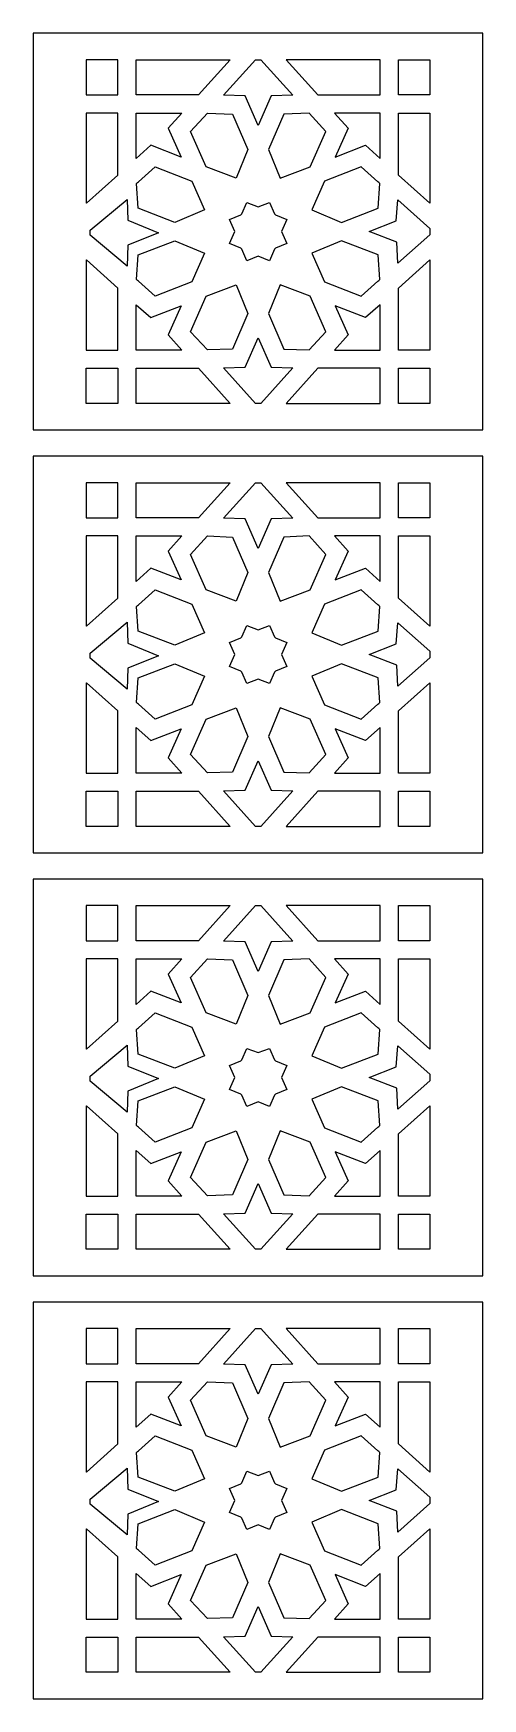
# Model space of a CAD drawing. Extents: x 48 to 1312, y 41 to 2271.
# Drawn here: x 48 to 218, y 1641 to 2271 of the extents above; entities that cross this region are included whole.
import ezdxf

# ---------------------------------------------------------------- set-up
doc = ezdxf.new("R2010")
doc.units = 0
doc.layers.add('IMPORTER_-_57', color=18, linetype='CONTINUOUS')
doc.layers.add('LAYER_1', color=18, linetype='CONTINUOUS')

msp = doc.modelspace()

# ---------------------------------------------------------------- linework, layer by layer
at = {"layer": 'IMPORTER_-_57'}
for points in [[(121.98, 2260.75), (110, 2247.45), (86.45, 2247.45), (86.45, 2260.75)], [(132.57, 2260.75), (133.54, 2260.75), (145.67, 2247.32), (137.45, 2247.05), (132.57, 2235.9), (127.69, 2247.05), (119.47, 2247.32), (131.59, 2260.75)], [(143.16, 2260.75), (155.14, 2247.45), (178.69, 2247.45), (178.69, 2260.75)], [(197.5, 2247.45), (185.66, 2247.45), (185.66, 2260.75), (197.5, 2260.75)], [(86.45, 2240.6), (103.73, 2240.6), (98.57, 2234.83), (103.45, 2223.95), (92.02, 2228.38), (86.45, 2223.41)], [(112.92, 2220.19), (106.93, 2233.62), (113.34, 2240.6), (122.82, 2240.2), (128.67, 2226.77), (124.21, 2215.89)], [(152.22, 2220.19), (158.21, 2233.62), (151.8, 2240.6), (142.32, 2240.2), (136.47, 2226.77), (140.93, 2215.89)], [(178.69, 2240.6), (161.41, 2240.6), (166.57, 2234.83), (161.69, 2223.95), (173.12, 2228.38), (178.69, 2223.41)], [(197.5, 2206.49), (185.66, 2217.1), (185.66, 2240.6), (197.5, 2240.6)], [(93.55, 2220.19), (107.49, 2214.82), (112.23, 2203.94), (101.08, 2199.24), (87.15, 2204.61), (86.59, 2213.88), (86.87, 2214.28), (87.28, 2214.55)], [(171.58, 2220.19), (157.65, 2214.82), (152.91, 2203.94), (164.06, 2199.24), (177.99, 2204.61), (178.55, 2213.88), (178.27, 2214.28), (177.85, 2214.55)], [(69.04, 2195.31), (69.04, 2196.25), (82.98, 2207.93), (83.26, 2200.01), (94.82, 2195.31), (83.26, 2190.61), (82.98, 2182.68), (69.04, 2194.37)], [(132.57, 2205.15), (136.89, 2206.76), (138.7, 2202.46), (139.12, 2202.06), (143.44, 2200.31), (141.35, 2195.75), (143.44, 2191.18), (139.12, 2189.44), (138.7, 2189.03), (136.89, 2184.74), (132.57, 2186.48), (128.25, 2184.74), (126.44, 2189.03), (126.02, 2189.44), (121.7, 2191.18), (123.79, 2195.75), (121.7, 2200.31), (126.02, 2202.06), (126.44, 2202.46), (128.25, 2206.76)], [(132.57, 2205.15), (136.89, 2206.76), (138.7, 2202.46), (139.12, 2202.06), (143.44, 2200.31), (141.35, 2195.75), (143.44, 2191.18), (139.12, 2189.44), (138.7, 2189.03), (136.89, 2184.74), (132.57, 2186.48), (128.25, 2184.74), (126.44, 2189.03), (126.02, 2189.44), (121.7, 2191.18), (123.79, 2195.75), (121.7, 2200.31), (126.02, 2202.06), (126.44, 2202.46), (128.25, 2206.76)], [(197.5, 2194.54), (185.38, 2183.8), (184.96, 2191.72), (174.51, 2195.75), (184.82, 2199.78), (185.38, 2207.7), (197.5, 2196.96)], [(87.28, 2176.95), (86.87, 2177.22), (86.59, 2177.62), (87.15, 2186.89), (101.08, 2192.26), (112.23, 2187.56), (107.49, 2176.68), (93.55, 2171.31)], [(177.85, 2176.95), (178.27, 2177.22), (178.55, 2177.62), (177.99, 2186.89), (164.06, 2192.26), (152.91, 2187.56), (157.65, 2176.68), (171.58, 2171.31)], [(197.5, 2150.89), (185.66, 2150.89), (185.66, 2174.4), (197.5, 2185)], [(112.92, 2171.31), (124.21, 2175.6), (128.67, 2164.73), (122.82, 2151.3), (113.34, 2151.03), (106.93, 2157.88)], [(152.22, 2171.31), (140.93, 2175.6), (136.47, 2164.73), (142.32, 2151.3), (151.8, 2151.03), (158.21, 2157.88)], [(86.45, 2150.89), (86.45, 2168.08), (92.02, 2163.25), (103.45, 2167.68), (98.57, 2156.67), (103.73, 2150.89)], [(178.69, 2150.89), (178.69, 2168.08), (173.12, 2163.25), (161.69, 2167.68), (166.57, 2156.67), (161.41, 2150.89)], [(132.57, 2155.59), (137.45, 2144.45), (145.67, 2144.18), (133.54, 2130.75), (132.57, 2130.75), (131.59, 2130.75), (119.47, 2144.18), (127.69, 2144.45)], [(86.45, 2144.04), (110, 2144.04), (121.98, 2130.75), (86.45, 2130.75)], [(178.69, 2144.04), (155.14, 2144.04), (143.16, 2130.75), (178.69, 2130.75)], [(197.5, 2130.75), (185.66, 2130.75), (185.66, 2144.04), (197.5, 2144.04)], [(121.98, 2100.75), (110, 2087.45), (86.45, 2087.45), (86.45, 2100.75)], [(132.57, 2100.75), (133.54, 2100.75), (145.67, 2087.32), (137.45, 2087.05), (132.57, 2075.9), (127.69, 2087.05), (119.47, 2087.32), (131.59, 2100.75)], [(143.16, 2100.75), (155.14, 2087.45), (178.69, 2087.45), (178.69, 2100.75)], [(197.5, 2087.45), (185.66, 2087.45), (185.66, 2100.75), (197.5, 2100.75)], [(86.45, 2080.6), (103.73, 2080.6), (98.57, 2074.83), (103.45, 2063.95), (92.02, 2068.38), (86.45, 2063.41)], [(112.92, 2060.19), (106.93, 2073.62), (113.34, 2080.6), (122.82, 2080.2), (128.67, 2066.77), (124.21, 2055.89)], [(152.22, 2060.19), (158.21, 2073.62), (151.8, 2080.6), (142.32, 2080.2), (136.47, 2066.77), (140.93, 2055.89)], [(178.69, 2080.6), (161.41, 2080.6), (166.57, 2074.83), (161.69, 2063.95), (173.12, 2068.38), (178.69, 2063.41)], [(197.5, 2046.49), (185.66, 2057.1), (185.66, 2080.6), (197.5, 2080.6)], [(93.55, 2060.19), (107.49, 2054.82), (112.23, 2043.94), (101.08, 2039.24), (87.15, 2044.61), (86.59, 2053.88), (86.87, 2054.28), (87.28, 2054.55)], [(171.58, 2060.19), (157.65, 2054.82), (152.91, 2043.94), (164.06, 2039.24), (177.99, 2044.61), (178.55, 2053.88), (178.27, 2054.28), (177.85, 2054.55)], [(69.04, 2035.31), (69.04, 2036.25), (82.98, 2047.93), (83.26, 2040.01), (94.82, 2035.31), (83.26, 2030.61), (82.98, 2022.68), (69.04, 2034.37)], [(197.5, 2034.54), (185.38, 2023.8), (184.96, 2031.72), (174.51, 2035.75), (184.82, 2039.78), (185.38, 2047.7), (197.5, 2036.96)], [(132.57, 2045.15), (136.89, 2046.76), (138.7, 2042.46), (139.12, 2042.06), (143.44, 2040.31), (141.35, 2035.75), (143.44, 2031.18), (139.12, 2029.44), (138.7, 2029.03), (136.89, 2024.74), (132.57, 2026.48), (128.25, 2024.74), (126.44, 2029.03), (126.02, 2029.44), (121.7, 2031.18), (123.79, 2035.75), (121.7, 2040.31), (126.02, 2042.06), (126.44, 2042.46), (128.25, 2046.76)], [(132.57, 2045.15), (136.89, 2046.76), (138.7, 2042.46), (139.12, 2042.06), (143.44, 2040.31), (141.35, 2035.75), (143.44, 2031.18), (139.12, 2029.44), (138.7, 2029.03), (136.89, 2024.74), (132.57, 2026.48), (128.25, 2024.74), (126.44, 2029.03), (126.02, 2029.44), (121.7, 2031.18), (123.79, 2035.75), (121.7, 2040.31), (126.02, 2042.06), (126.44, 2042.46), (128.25, 2046.76)], [(87.28, 2016.95), (86.87, 2017.22), (86.59, 2017.62), (87.15, 2026.89), (101.08, 2032.26), (112.23, 2027.56), (107.49, 2016.68), (93.55, 2011.31)], [(177.85, 2016.95), (178.27, 2017.22), (178.55, 2017.62), (177.99, 2026.89), (164.06, 2032.26), (152.91, 2027.56), (157.65, 2016.68), (171.58, 2011.31)], [(197.5, 1990.89), (185.66, 1990.89), (185.66, 2014.4), (197.5, 2025)], [(112.92, 2011.31), (124.21, 2015.6), (128.67, 2004.73), (122.82, 1991.3), (113.34, 1991.03), (106.93, 1997.88)], [(152.22, 2011.31), (140.93, 2015.6), (136.47, 2004.73), (142.32, 1991.3), (151.8, 1991.03), (158.21, 1997.88)], [(86.45, 1990.89), (86.45, 2008.08), (92.02, 2003.25), (103.45, 2007.68), (98.57, 1996.67), (103.73, 1990.89)], [(178.69, 1990.89), (178.69, 2008.08), (173.12, 2003.25), (161.69, 2007.68), (166.57, 1996.67), (161.41, 1990.89)], [(132.57, 1995.59), (137.45, 1984.45), (145.67, 1984.18), (133.54, 1970.75), (132.57, 1970.75), (131.59, 1970.75), (119.47, 1984.18), (127.69, 1984.45)], [(86.45, 1984.04), (110, 1984.04), (121.98, 1970.75), (86.45, 1970.75)], [(178.69, 1984.04), (155.14, 1984.04), (143.16, 1970.75), (178.69, 1970.75)], [(197.5, 1970.75), (185.66, 1970.75), (185.66, 1984.04), (197.5, 1984.04)], [(121.98, 1940.75), (110, 1927.45), (86.45, 1927.45), (86.45, 1940.75)], [(132.57, 1940.75), (133.54, 1940.75), (145.67, 1927.32), (137.45, 1927.05), (132.57, 1915.9), (127.69, 1927.05), (119.47, 1927.32), (131.59, 1940.75)], [(143.16, 1940.75), (155.14, 1927.45), (178.69, 1927.45), (178.69, 1940.75)], [(197.5, 1927.45), (185.66, 1927.45), (185.66, 1940.75), (197.5, 1940.75)], [(86.45, 1920.6), (103.73, 1920.6), (98.57, 1914.83), (103.45, 1903.95), (92.02, 1908.38), (86.45, 1903.41)], [(112.92, 1900.19), (106.93, 1913.62), (113.34, 1920.6), (122.82, 1920.2), (128.67, 1906.77), (124.21, 1895.89)], [(152.22, 1900.19), (158.21, 1913.62), (151.8, 1920.6), (142.32, 1920.2), (136.47, 1906.77), (140.93, 1895.89)], [(178.69, 1920.6), (161.41, 1920.6), (166.57, 1914.83), (161.69, 1903.95), (173.12, 1908.38), (178.69, 1903.41)], [(197.5, 1886.49), (185.66, 1897.1), (185.66, 1920.6), (197.5, 1920.6)], [(93.55, 1900.19), (107.49, 1894.82), (112.23, 1883.94), (101.08, 1879.24), (87.15, 1884.61), (86.59, 1893.88), (86.87, 1894.28), (87.28, 1894.55)], [(171.58, 1900.19), (157.65, 1894.82), (152.91, 1883.94), (164.06, 1879.24), (177.99, 1884.61), (178.55, 1893.88), (178.27, 1894.28), (177.85, 1894.55)], [(69.04, 1875.31), (69.04, 1876.25), (82.98, 1887.93), (83.26, 1880.01), (94.82, 1875.31), (83.26, 1870.61), (82.98, 1862.68), (69.04, 1874.37)], [(132.57, 1885.15), (136.89, 1886.76), (138.7, 1882.46), (139.12, 1882.06), (143.44, 1880.31), (141.35, 1875.75), (143.44, 1871.18), (139.12, 1869.44), (138.7, 1869.03), (136.89, 1864.74), (132.57, 1866.48), (128.25, 1864.74), (126.44, 1869.03), (126.02, 1869.44), (121.7, 1871.18), (123.79, 1875.75), (121.7, 1880.31), (126.02, 1882.06), (126.44, 1882.46), (128.25, 1886.76)], [(132.57, 1885.15), (136.89, 1886.76), (138.7, 1882.46), (139.12, 1882.06), (143.44, 1880.31), (141.35, 1875.75), (143.44, 1871.18), (139.12, 1869.44), (138.7, 1869.03), (136.89, 1864.74), (132.57, 1866.48), (128.25, 1864.74), (126.44, 1869.03), (126.02, 1869.44), (121.7, 1871.18), (123.79, 1875.75), (121.7, 1880.31), (126.02, 1882.06), (126.44, 1882.46), (128.25, 1886.76)], [(197.5, 1874.54), (185.38, 1863.8), (184.96, 1871.72), (174.51, 1875.75), (184.82, 1879.78), (185.38, 1887.7), (197.5, 1876.96)], [(87.28, 1856.95), (86.87, 1857.22), (86.59, 1857.62), (87.15, 1866.89), (101.08, 1872.26), (112.23, 1867.56), (107.49, 1856.68), (93.55, 1851.31)], [(177.85, 1856.95), (178.27, 1857.22), (178.55, 1857.62), (177.99, 1866.89), (164.06, 1872.26), (152.91, 1867.56), (157.65, 1856.68), (171.58, 1851.31)], [(197.5, 1830.89), (185.66, 1830.89), (185.66, 1854.4), (197.5, 1865)], [(112.92, 1851.31), (124.21, 1855.6), (128.67, 1844.73), (122.82, 1831.3), (113.34, 1831.03), (106.93, 1837.88)], [(152.22, 1851.31), (140.93, 1855.6), (136.47, 1844.73), (142.32, 1831.3), (151.8, 1831.03), (158.21, 1837.88)], [(86.45, 1830.89), (86.45, 1848.08), (92.02, 1843.25), (103.45, 1847.68), (98.57, 1836.67), (103.73, 1830.89)], [(178.69, 1830.89), (178.69, 1848.08), (173.12, 1843.25), (161.69, 1847.68), (166.57, 1836.67), (161.41, 1830.89)], [(132.57, 1835.59), (137.45, 1824.45), (145.67, 1824.18), (133.54, 1810.75), (132.57, 1810.75), (131.59, 1810.75), (119.47, 1824.18), (127.69, 1824.45)], [(86.45, 1824.04), (110, 1824.04), (121.98, 1810.75), (86.45, 1810.75)], [(178.69, 1824.04), (155.14, 1824.04), (143.16, 1810.75), (178.69, 1810.75)], [(197.5, 1810.75), (185.66, 1810.75), (185.66, 1824.04), (197.5, 1824.04)], [(121.98, 1780.75), (110, 1767.45), (86.45, 1767.45), (86.45, 1780.75)], [(132.57, 1780.75), (133.54, 1780.75), (145.67, 1767.32), (137.45, 1767.05), (132.57, 1755.9), (127.69, 1767.05), (119.47, 1767.32), (131.59, 1780.75)], [(143.16, 1780.75), (155.14, 1767.45), (178.69, 1767.45), (178.69, 1780.75)], [(197.5, 1767.45), (185.66, 1767.45), (185.66, 1780.75), (197.5, 1780.75)], [(86.45, 1760.6), (103.73, 1760.6), (98.57, 1754.83), (103.45, 1743.95), (92.02, 1748.38), (86.45, 1743.41)], [(112.92, 1740.19), (106.93, 1753.62), (113.34, 1760.6), (122.82, 1760.2), (128.67, 1746.77), (124.21, 1735.89)], [(152.22, 1740.19), (158.21, 1753.62), (151.8, 1760.6), (142.32, 1760.2), (136.47, 1746.77), (140.93, 1735.89)], [(178.69, 1760.6), (161.41, 1760.6), (166.57, 1754.83), (161.69, 1743.95), (173.12, 1748.38), (178.69, 1743.41)], [(197.5, 1726.49), (185.66, 1737.1), (185.66, 1760.6), (197.5, 1760.6)], [(93.55, 1740.19), (107.49, 1734.82), (112.23, 1723.94), (101.08, 1719.24), (87.15, 1724.61), (86.59, 1733.88), (86.87, 1734.28), (87.28, 1734.55)], [(171.58, 1740.19), (157.65, 1734.82), (152.91, 1723.94), (164.06, 1719.24), (177.99, 1724.61), (178.55, 1733.88), (178.27, 1734.28), (177.85, 1734.55)], [(69.04, 1715.31), (69.04, 1716.25), (82.98, 1727.93), (83.26, 1720.01), (94.82, 1715.31), (83.26, 1710.61), (82.98, 1702.68), (69.04, 1714.37)], [(132.57, 1725.15), (136.89, 1726.76), (138.7, 1722.46), (139.12, 1722.06), (143.44, 1720.31), (141.35, 1715.75), (143.44, 1711.18), (139.12, 1709.44), (138.7, 1709.03), (136.89, 1704.74), (132.57, 1706.48), (128.25, 1704.74), (126.44, 1709.03), (126.02, 1709.44), (121.7, 1711.18), (123.79, 1715.75), (121.7, 1720.31), (126.02, 1722.06), (126.44, 1722.46), (128.25, 1726.76)], [(132.57, 1725.15), (136.89, 1726.76), (138.7, 1722.46), (139.12, 1722.06), (143.44, 1720.31), (141.35, 1715.75), (143.44, 1711.18), (139.12, 1709.44), (138.7, 1709.03), (136.89, 1704.74), (132.57, 1706.48), (128.25, 1704.74), (126.44, 1709.03), (126.02, 1709.44), (121.7, 1711.18), (123.79, 1715.75), (121.7, 1720.31), (126.02, 1722.06), (126.44, 1722.46), (128.25, 1726.76)], [(197.5, 1714.54), (185.38, 1703.8), (184.96, 1711.72), (174.51, 1715.75), (184.82, 1719.78), (185.38, 1727.7), (197.5, 1716.96)], [(87.28, 1696.95), (86.87, 1697.22), (86.59, 1697.62), (87.15, 1706.89), (101.08, 1712.26), (112.23, 1707.56), (107.49, 1696.68), (93.55, 1691.31)], [(177.85, 1696.95), (178.27, 1697.22), (178.55, 1697.62), (177.99, 1706.89), (164.06, 1712.26), (152.91, 1707.56), (157.65, 1696.68), (171.58, 1691.31)], [(197.5, 1670.89), (185.66, 1670.89), (185.66, 1694.4), (197.5, 1705)], [(112.92, 1691.31), (124.21, 1695.6), (128.67, 1684.73), (122.82, 1671.3), (113.34, 1671.03), (106.93, 1677.88)], [(152.22, 1691.31), (140.93, 1695.6), (136.47, 1684.73), (142.32, 1671.3), (151.8, 1671.03), (158.21, 1677.88)], [(86.45, 1670.89), (86.45, 1688.08), (92.02, 1683.25), (103.45, 1687.68), (98.57, 1676.67), (103.73, 1670.89)], [(178.69, 1670.89), (178.69, 1688.08), (173.12, 1683.25), (161.69, 1687.68), (166.57, 1676.67), (161.41, 1670.89)], [(132.57, 1675.59), (137.45, 1664.45), (145.67, 1664.18), (133.54, 1650.75), (132.57, 1650.75), (131.59, 1650.75), (119.47, 1664.18), (127.69, 1664.45)], [(86.45, 1664.04), (110, 1664.04), (121.98, 1650.75), (86.45, 1650.75)], [(178.69, 1664.04), (155.14, 1664.04), (143.16, 1650.75), (178.69, 1650.75)], [(197.5, 1650.75), (185.66, 1650.75), (185.66, 1664.04), (197.5, 1664.04)]]:
    msp.add_lwpolyline(points, close=True, dxfattribs=at)
at = {"layer": 'LAYER_1'}
for points in [[(47.5, 2120.75), (217.5, 2120.75), (217.5, 2270.75), (47.5, 2270.75)], [(67.5, 2260.75), (67.5, 2247.45), (67.64, 2247.45), (79.48, 2247.45), (79.48, 2260.75), (67.64, 2260.75)], [(67.5, 2240.6), (67.5, 2206.62), (67.64, 2206.49), (79.48, 2217.1), (79.48, 2240.6), (67.64, 2240.6)], [(67.5, 2184.88), (67.5, 2150.89), (67.64, 2150.89), (79.48, 2150.89), (79.48, 2174.4), (67.64, 2185)], [(67.5, 2144.04), (67.64, 2144.04), (79.48, 2144.04), (79.48, 2130.75), (67.64, 2130.75), (67.5, 2130.75)], [(47.5, 1960.75), (217.5, 1960.75), (217.5, 2110.75), (47.5, 2110.75)], [(67.5, 2100.75), (67.5, 2087.45), (67.64, 2087.45), (79.48, 2087.45), (79.48, 2100.75), (67.64, 2100.75)], [(67.5, 2080.6), (67.5, 2046.62), (67.64, 2046.49), (79.48, 2057.1), (79.48, 2080.6), (67.64, 2080.6)], [(67.5, 2024.88), (67.5, 1990.89), (67.64, 1990.89), (79.48, 1990.89), (79.48, 2014.4), (67.64, 2025)], [(67.5, 1984.04), (67.64, 1984.04), (79.48, 1984.04), (79.48, 1970.75), (67.64, 1970.75), (67.5, 1970.75)], [(47.5, 1800.75), (217.5, 1800.75), (217.5, 1950.75), (47.5, 1950.75)], [(67.5, 1940.75), (67.5, 1927.45), (67.64, 1927.45), (79.48, 1927.45), (79.48, 1940.75), (67.64, 1940.75)], [(67.5, 1920.6), (67.5, 1886.62), (67.64, 1886.49), (79.48, 1897.1), (79.48, 1920.6), (67.64, 1920.6)], [(67.5, 1864.88), (67.5, 1830.89), (67.64, 1830.89), (79.48, 1830.89), (79.48, 1854.4), (67.64, 1865)], [(67.5, 1824.04), (67.64, 1824.04), (79.48, 1824.04), (79.48, 1810.75), (67.64, 1810.75), (67.5, 1810.75)], [(47.5, 1640.75), (217.5, 1640.75), (217.5, 1790.75), (47.5, 1790.75)], [(67.5, 1780.75), (67.5, 1767.45), (67.64, 1767.45), (79.48, 1767.45), (79.48, 1780.75), (67.64, 1780.75)], [(67.5, 1760.6), (67.5, 1726.62), (67.64, 1726.49), (79.48, 1737.1), (79.48, 1760.6), (67.64, 1760.6)], [(67.5, 1704.88), (67.5, 1670.89), (67.64, 1670.89), (79.48, 1670.89), (79.48, 1694.4), (67.64, 1705)], [(67.5, 1664.04), (67.64, 1664.04), (79.48, 1664.04), (79.48, 1650.75), (67.64, 1650.75), (67.5, 1650.75)]]:
    msp.add_lwpolyline(points, close=True, dxfattribs=at)

doc.saveas('drawing.dxf')
